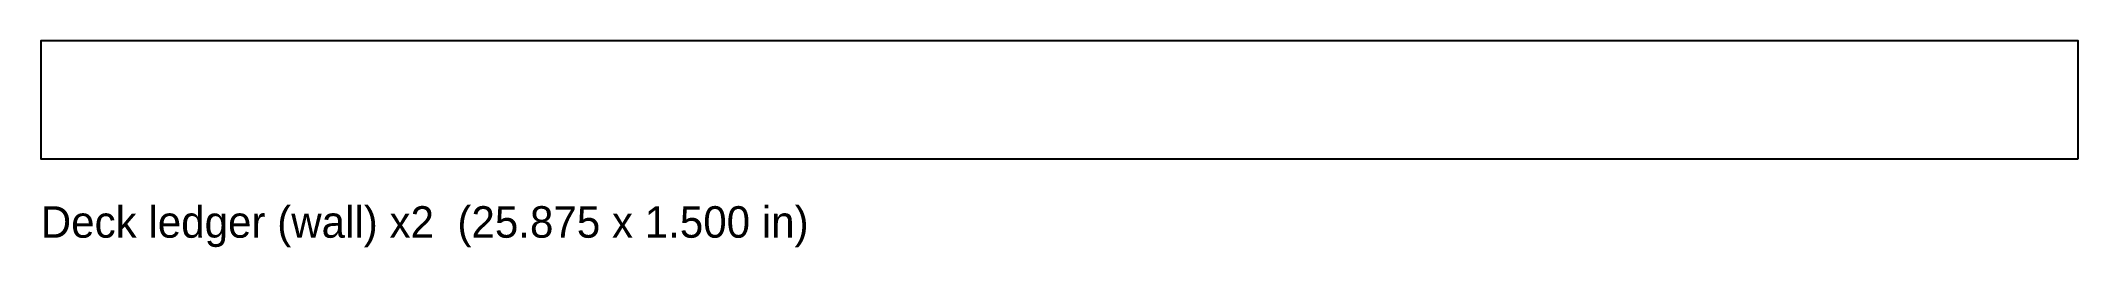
# Model space of a CAD drawing. Header units: inches. Extents: x 0 to 25.9, y -1.1 to 1.5.
import ezdxf

# ---------------------------------------------------------------- set-up
doc = ezdxf.new("R2010")
doc.units = ezdxf.units.IN
doc.header["$MEASUREMENT"] = 0
doc.layers.add('CUT_OUTSIDE', color=1, linetype='Continuous')
doc.layers.add('LABEL', color=3, linetype='Continuous')

msp = doc.modelspace()

# ---------------------------------------------------------------- linework, layer by layer
at = {"layer": 'CUT_OUTSIDE'}
msp.add_lwpolyline([(25.875, 0), (25.875, 1.5), (0, 1.5), (0, 0)], close=True, dxfattribs=at)

# ---------------------------------------------------------------- texts
at = {"layer": 'LABEL'}
msp.add_text('Deck ledger (wall) x2  (25.875 x 1.500 in)', height=0.4, dxfattribs=at).set_placement((0, -1))

doc.saveas('drawing.dxf')
